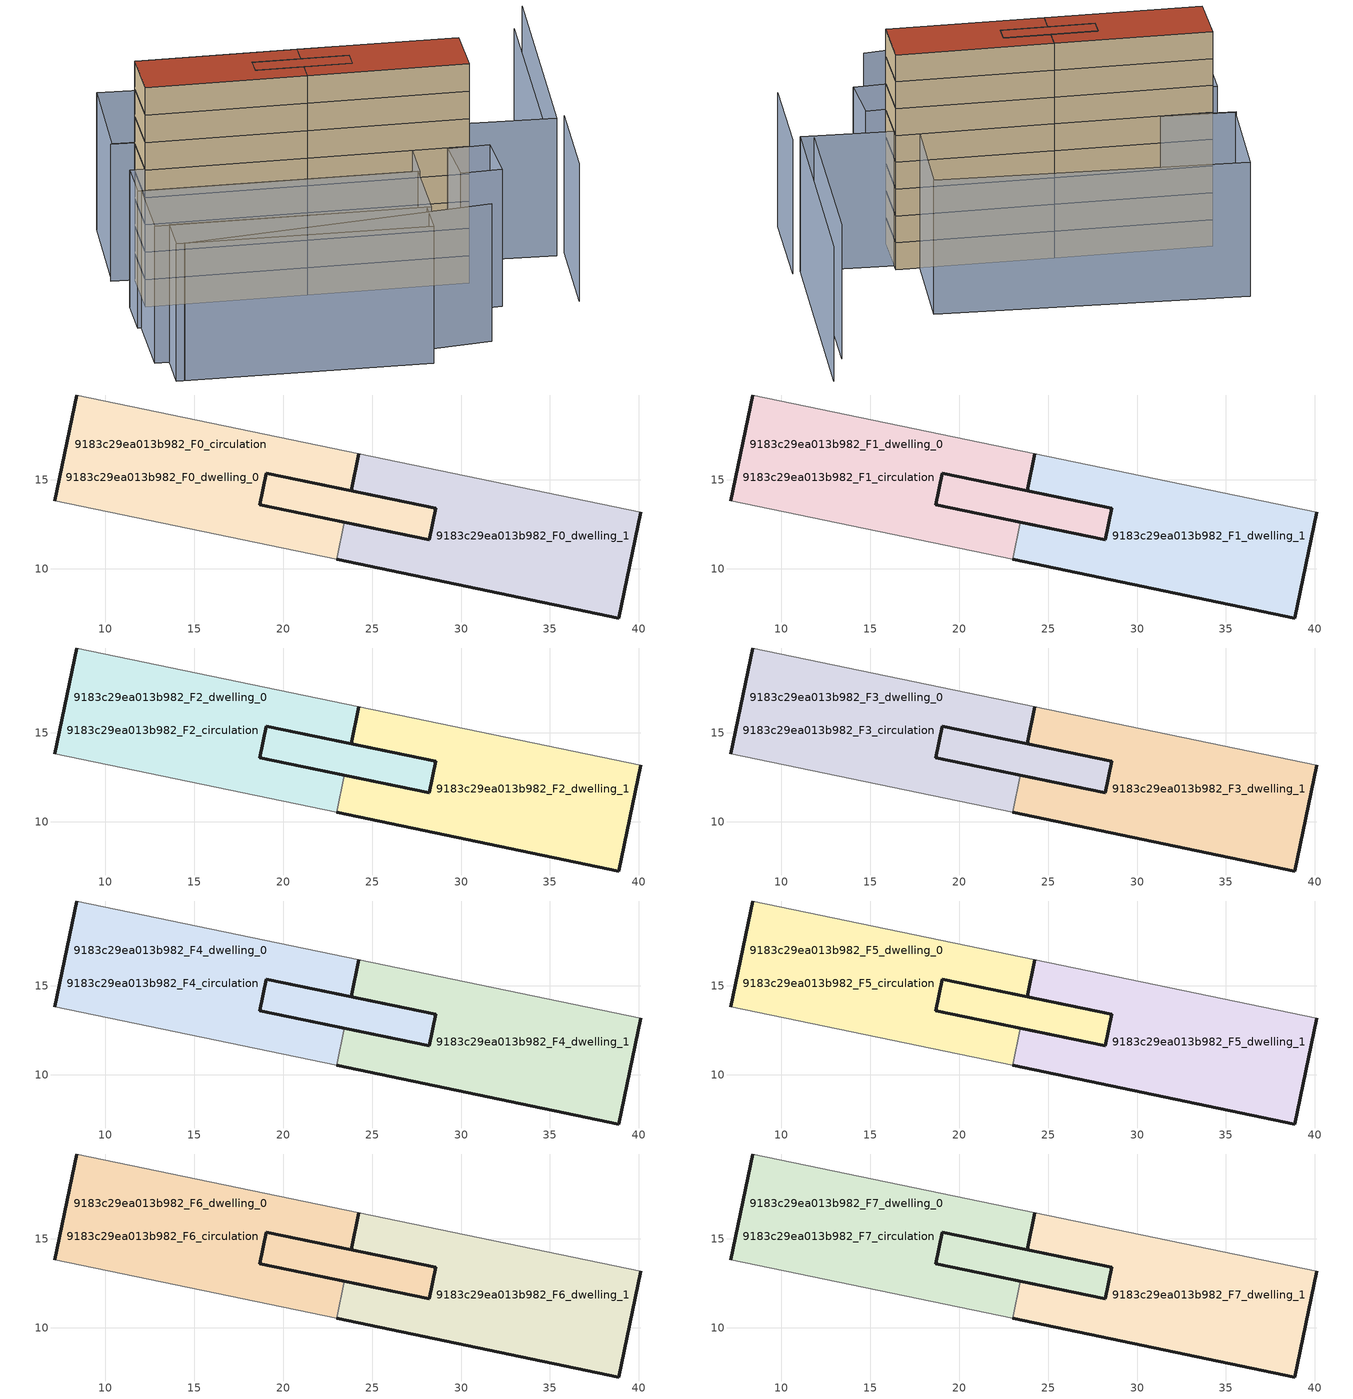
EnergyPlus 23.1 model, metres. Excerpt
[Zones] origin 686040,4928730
9183c29ea013b982_F0_dwelling_0
 floor ground (EU_floor_Construction): 24.25,16.47 23.82,14.39 19.06,15.37 18.69,13.59 23.45,12.6 23.01,10.51 7.15,13.8 8.38,19.76 z0; 28.58,13.4 28.21,11.61 23.45,12.6 18.69,13.59 19.06,15.37 z0
 wall outside (EU_wall_Construction): 8.38,19.76 7.15,13.8 / 23.45,12.6 18.69,13.59 19.06,15.37 23.82,14.39 24.25,16.47 z0:3
 wall adiabatic (EU_wall_Construction): 7.15,13.8 23.01,10.51 / 24.25,16.47 8.38,19.76 z0:3
 wall to 9183c29ea013b982_F0_dwelling_1 (EU_wall_Construction): 23.01,10.51 23.45,12.6 z0:3
9183c29ea013b982_F0_dwelling_1
 floor ground (EU_floor_Construction): 40.11,13.18 38.88,7.22 23.01,10.51 23.45,12.6 28.21,11.61 28.58,13.4 23.82,14.39 24.25,16.47 z0
 wall outside (EU_wall_Construction): 23.01,10.51 38.88,7.22 40.11,13.18 / 24.25,16.47 23.82,14.39 28.58,13.4 28.21,11.61 23.45,12.6 z0:3
 wall adiabatic (EU_wall_Construction): 40.11,13.18 24.25,16.47 z0:3
9183c29ea013b982_F0_circulation
 floor ground (EU_floor_Construction): 24.25,16.47 23.82,14.39 19.06,15.37 18.69,13.59 23.45,12.6 23.01,10.51 7.15,13.8 8.38,19.76 z0; 28.58,13.4 28.21,11.61 23.45,12.6 18.69,13.59 19.06,15.37 z0
 wall outside (EU_wall_Construction): 28.58,13.4 19.06,15.37 18.69,13.59 28.21,11.61 28.58,13.4 z0:3
9183c29ea013b982_F1_dwelling_0
 floor outside (EU_floor_Construction): 24.25,16.47 23.82,14.39 19.06,15.37 18.69,13.59 23.45,12.6 23.01,10.51 7.15,13.8 8.38,19.76 z3; 28.58,13.4 28.21,11.61 23.45,12.6 18.69,13.59 19.06,15.37 z3
 wall outside (EU_wall_Construction): 8.38,19.76 7.15,13.8 / 23.45,12.6 18.69,13.59 19.06,15.37 23.82,14.39 24.25,16.47 z3:6
 wall adiabatic (EU_wall_Construction): 7.15,13.8 23.01,10.51 / 24.25,16.47 8.38,19.76 z3:6
 wall to 9183c29ea013b982_F1_dwelling_1 (EU_wall_Construction): 23.01,10.51 23.45,12.6 z3:6
9183c29ea013b982_F1_dwelling_1
 floor to 9183c29ea013b982_F0_dwelling_1 (EU_floor_Construction): 40.11,13.18 38.88,7.22 23.01,10.51 23.45,12.6 28.21,11.61 28.58,13.4 23.82,14.39 24.25,16.47 z3
 wall outside (EU_wall_Construction): 23.01,10.51 38.88,7.22 40.11,13.18 / 24.25,16.47 23.82,14.39 28.58,13.4 28.21,11.61 23.45,12.6 z3:6
 wall adiabatic (EU_wall_Construction): 40.11,13.18 24.25,16.47 z3:6
9183c29ea013b982_F1_circulation
 floor to 9183c29ea013b982_F0_circulation (EU_floor_Construction): 28.58,13.4 28.21,11.61 23.45,12.6 18.69,13.59 19.06,15.37 z3; 24.25,16.47 23.82,14.39 19.06,15.37 18.69,13.59 23.45,12.6 23.01,10.51 7.15,13.8 8.38,19.76 z3
 wall outside (EU_wall_Construction): 28.58,13.4 19.06,15.37 18.69,13.59 28.21,11.61 28.58,13.4 z3:6
9183c29ea013b982_F2_dwelling_0
 floor outside (EU_floor_Construction): 24.25,16.47 23.82,14.39 19.06,15.37 18.69,13.59 23.45,12.6 23.01,10.51 7.15,13.8 8.38,19.76 z6; 28.58,13.4 28.21,11.61 23.45,12.6 18.69,13.59 19.06,15.37 z6
 wall outside (EU_wall_Construction): 8.38,19.76 7.15,13.8 / 23.45,12.6 18.69,13.59 19.06,15.37 23.82,14.39 24.25,16.47 z6:9
 wall adiabatic (EU_wall_Construction): 7.15,13.8 23.01,10.51 / 24.25,16.47 8.38,19.76 z6:9
 wall to 9183c29ea013b982_F2_dwelling_1 (EU_wall_Construction): 23.01,10.51 23.45,12.6 z6:9
9183c29ea013b982_F2_dwelling_1
 floor to 9183c29ea013b982_F1_dwelling_1 (EU_floor_Construction): 40.11,13.18 38.88,7.22 23.01,10.51 23.45,12.6 28.21,11.61 28.58,13.4 23.82,14.39 24.25,16.47 z6
 wall outside (EU_wall_Construction): 23.01,10.51 38.88,7.22 40.11,13.18 / 24.25,16.47 23.82,14.39 28.58,13.4 28.21,11.61 23.45,12.6 z6:9
 wall adiabatic (EU_wall_Construction): 40.11,13.18 24.25,16.47 z6:9
9183c29ea013b982_F2_circulation
 floor to 9183c29ea013b982_F1_circulation (EU_floor_Construction): 28.58,13.4 28.21,11.61 23.45,12.6 18.69,13.59 19.06,15.37 z6; 24.25,16.47 23.82,14.39 19.06,15.37 18.69,13.59 23.45,12.6 23.01,10.51 7.15,13.8 8.38,19.76 z6
 wall outside (EU_wall_Construction): 28.58,13.4 19.06,15.37 18.69,13.59 28.21,11.61 28.58,13.4 z6:9
9183c29ea013b982_F3_dwelling_0
 floor outside (EU_floor_Construction): 24.25,16.47 23.82,14.39 19.06,15.37 18.69,13.59 23.45,12.6 23.01,10.51 7.15,13.8 8.38,19.76 z9; 28.58,13.4 28.21,11.61 23.45,12.6 18.69,13.59 19.06,15.37 z9
 wall outside (EU_wall_Construction): 8.38,19.76 7.15,13.8 / 23.45,12.6 18.69,13.59 19.06,15.37 23.82,14.39 24.25,16.47 z9:12
 wall adiabatic (EU_wall_Construction): 7.15,13.8 23.01,10.51 / 24.25,16.47 8.38,19.76 z9:12
 wall to 9183c29ea013b982_F3_dwelling_1 (EU_wall_Construction): 23.01,10.51 23.45,12.6 z9:12
9183c29ea013b982_F3_dwelling_1
 floor to 9183c29ea013b982_F2_dwelling_1 (EU_floor_Construction): 40.11,13.18 38.88,7.22 23.01,10.51 23.45,12.6 28.21,11.61 28.58,13.4 23.82,14.39 24.25,16.47 z9
 wall outside (EU_wall_Construction): 23.01,10.51 38.88,7.22 40.11,13.18 / 24.25,16.47 23.82,14.39 28.58,13.4 28.21,11.61 23.45,12.6 z9:12
 wall adiabatic (EU_wall_Construction): 40.11,13.18 24.25,16.47 z9:12
9183c29ea013b982_F3_circulation
 floor to 9183c29ea013b982_F2_circulation (EU_floor_Construction): 28.58,13.4 28.21,11.61 23.45,12.6 18.69,13.59 19.06,15.37 z9; 24.25,16.47 23.82,14.39 19.06,15.37 18.69,13.59 23.45,12.6 23.01,10.51 7.15,13.8 8.38,19.76 z9
 wall outside (EU_wall_Construction): 28.58,13.4 19.06,15.37 18.69,13.59 28.21,11.61 28.58,13.4 z9:12
9183c29ea013b982_F4_dwelling_0
 floor outside (EU_floor_Construction): 24.25,16.47 23.82,14.39 19.06,15.37 18.69,13.59 23.45,12.6 23.01,10.51 7.15,13.8 8.38,19.76 z12; 28.58,13.4 28.21,11.61 23.45,12.6 18.69,13.59 19.06,15.37 z12
 wall outside (EU_wall_Construction): 8.38,19.76 7.15,13.8 / 23.45,12.6 18.69,13.59 19.06,15.37 23.82,14.39 24.25,16.47 z12:15
 wall adiabatic (EU_wall_Construction): 7.15,13.8 23.01,10.51 / 24.25,16.47 8.38,19.76 z12:15
 wall to 9183c29ea013b982_F4_dwelling_1 (EU_wall_Construction): 23.01,10.51 23.45,12.6 z12:15
9183c29ea013b982_F4_dwelling_1
 floor to 9183c29ea013b982_F3_dwelling_1 (EU_floor_Construction): 40.11,13.18 38.88,7.22 23.01,10.51 23.45,12.6 28.21,11.61 28.58,13.4 23.82,14.39 24.25,16.47 z12
 wall outside (EU_wall_Construction): 23.01,10.51 38.88,7.22 40.11,13.18 / 24.25,16.47 23.82,14.39 28.58,13.4 28.21,11.61 23.45,12.6 z12:15
 wall adiabatic (EU_wall_Construction): 40.11,13.18 24.25,16.47 z12:15
9183c29ea013b982_F4_circulation
 floor to 9183c29ea013b982_F3_circulation (EU_floor_Construction): 28.58,13.4 28.21,11.61 23.45,12.6 18.69,13.59 19.06,15.37 z12; 24.25,16.47 23.82,14.39 19.06,15.37 18.69,13.59 23.45,12.6 23.01,10.51 7.15,13.8 8.38,19.76 z12
 wall outside (EU_wall_Construction): 28.58,13.4 19.06,15.37 18.69,13.59 28.21,11.61 28.58,13.4 z12:15
9183c29ea013b982_F5_dwelling_0
 floor outside (EU_floor_Construction): 24.25,16.47 23.82,14.39 19.06,15.37 18.69,13.59 23.45,12.6 23.01,10.51 7.15,13.8 8.38,19.76 z15; 28.58,13.4 28.21,11.61 23.45,12.6 18.69,13.59 19.06,15.37 z15
 wall outside (EU_wall_Construction): 8.38,19.76 7.15,13.8 / 23.45,12.6 18.69,13.59 19.06,15.37 23.82,14.39 24.25,16.47 z15:18
 wall adiabatic (EU_wall_Construction): 7.15,13.8 23.01,10.51 / 24.25,16.47 8.38,19.76 z15:18
 wall to 9183c29ea013b982_F5_dwelling_1 (EU_wall_Construction): 23.01,10.51 23.45,12.6 z15:18
9183c29ea013b982_F5_dwelling_1
 floor to 9183c29ea013b982_F4_dwelling_1 (EU_floor_Construction): 40.11,13.18 38.88,7.22 23.01,10.51 23.45,12.6 28.21,11.61 28.58,13.4 23.82,14.39 24.25,16.47 z15
 wall outside (EU_wall_Construction): 23.01,10.51 38.88,7.22 40.11,13.18 / 24.25,16.47 23.82,14.39 28.58,13.4 28.21,11.61 23.45,12.6 z15:18
 wall adiabatic (EU_wall_Construction): 40.11,13.18 24.25,16.47 z15:18
9183c29ea013b982_F5_circulation
 floor to 9183c29ea013b982_F4_circulation (EU_floor_Construction): 28.58,13.4 28.21,11.61 23.45,12.6 18.69,13.59 19.06,15.37 z15; 24.25,16.47 23.82,14.39 19.06,15.37 18.69,13.59 23.45,12.6 23.01,10.51 7.15,13.8 8.38,19.76 z15
 wall outside (EU_wall_Construction): 28.58,13.4 19.06,15.37 18.69,13.59 28.21,11.61 28.58,13.4 z15:18
9183c29ea013b982_F6_dwelling_0
 floor outside (EU_floor_Construction): 24.25,16.47 23.82,14.39 19.06,15.37 18.69,13.59 23.45,12.6 23.01,10.51 7.15,13.8 8.38,19.76 z18; 28.58,13.4 28.21,11.61 23.45,12.6 18.69,13.59 19.06,15.37 z18
 wall outside (EU_wall_Construction): 8.38,19.76 7.15,13.8 / 23.45,12.6 18.69,13.59 19.06,15.37 23.82,14.39 24.25,16.47 z18:21
 wall adiabatic (EU_wall_Construction): 7.15,13.8 23.01,10.51 / 24.25,16.47 8.38,19.76 z18:21
 wall to 9183c29ea013b982_F6_dwelling_1 (EU_wall_Construction): 23.01,10.51 23.45,12.6 z18:21
9183c29ea013b982_F6_dwelling_1
 floor to 9183c29ea013b982_F5_dwelling_1 (EU_floor_Construction): 40.11,13.18 38.88,7.22 23.01,10.51 23.45,12.6 28.21,11.61 28.58,13.4 23.82,14.39 24.25,16.47 z18
 wall outside (EU_wall_Construction): 23.01,10.51 38.88,7.22 40.11,13.18 / 24.25,16.47 23.82,14.39 28.58,13.4 28.21,11.61 23.45,12.6 z18:21
 wall adiabatic (EU_wall_Construction): 40.11,13.18 24.25,16.47 z18:21
9183c29ea013b982_F6_circulation
 floor to 9183c29ea013b982_F5_circulation (EU_floor_Construction): 28.58,13.4 28.21,11.61 23.45,12.6 18.69,13.59 19.06,15.37 z18; 24.25,16.47 23.82,14.39 19.06,15.37 18.69,13.59 23.45,12.6 23.01,10.51 7.15,13.8 8.38,19.76 z18
 wall outside (EU_wall_Construction): 28.58,13.4 19.06,15.37 18.69,13.59 28.21,11.61 28.58,13.4 z18:21
9183c29ea013b982_F7_dwelling_0
 floor outside (EU_floor_Construction): 24.25,16.47 23.82,14.39 19.06,15.37 18.69,13.59 23.45,12.6 23.01,10.51 7.15,13.8 8.38,19.76 z21; 28.58,13.4 28.21,11.61 23.45,12.6 18.69,13.59 19.06,15.37 z21
 wall outside (EU_wall_Construction): 8.38,19.76 7.15,13.8 / 23.45,12.6 18.69,13.59 19.06,15.37 23.82,14.39 24.25,16.47 z21:24
 wall adiabatic (EU_wall_Construction): 7.15,13.8 23.01,10.51 / 24.25,16.47 8.38,19.76 z21:24
 wall to 9183c29ea013b982_F7_dwelling_1 (EU_wall_Construction): 23.01,10.51 23.45,12.6 z21:24
 roof outside (EU_roof_Construction): 23.01,10.51 23.45,12.6 18.69,13.59 19.06,15.37 23.82,14.39 24.25,16.47 8.38,19.76 7.15,13.8 z24; 28.21,11.61 28.58,13.4 19.06,15.37 18.69,13.59 23.45,12.6 z24
9183c29ea013b982_F7_dwelling_1
 floor to 9183c29ea013b982_F6_dwelling_1 (EU_floor_Construction): 40.11,13.18 38.88,7.22 23.01,10.51 23.45,12.6 28.21,11.61 28.58,13.4 23.82,14.39 24.25,16.47 z21
 wall outside (EU_wall_Construction): 23.01,10.51 38.88,7.22 40.11,13.18 / 24.25,16.47 23.82,14.39 28.58,13.4 28.21,11.61 23.45,12.6 z21:24
 wall adiabatic (EU_wall_Construction): 40.11,13.18 24.25,16.47 z21:24
 roof outside (EU_roof_Construction): 38.88,7.22 40.11,13.18 24.25,16.47 23.82,14.39 28.58,13.4 28.21,11.61 23.45,12.6 23.01,10.51 z24
9183c29ea013b982_F7_circulation
 floor to 9183c29ea013b982_F6_circulation (EU_floor_Construction): 28.58,13.4 28.21,11.61 23.45,12.6 18.69,13.59 19.06,15.37 z21; 24.25,16.47 23.82,14.39 19.06,15.37 18.69,13.59 23.45,12.6 23.01,10.51 7.15,13.8 8.38,19.76 z21
 wall outside (EU_wall_Construction): 28.58,13.4 19.06,15.37 18.69,13.59 28.21,11.61 28.58,13.4 z21:24
 roof outside (EU_roof_Construction): 23.01,10.51 23.45,12.6 18.69,13.59 19.06,15.37 23.82,14.39 24.25,16.47 8.38,19.76 7.15,13.8 z24; 28.21,11.61 28.58,13.4 19.06,15.37 18.69,13.59 23.45,12.6 z24
shading: 4.68,-3.11 36.14,-5.81 / 47.52,-0.49 50.14,10.3 / 47.93,10.65 52.72,30.47 / 55.36,35 49.19,9.96 / 49.19,9.96 6.12,20.57 / 4.82,1.39 29.94,-4.15 / 29.94,-4.15 28.99,-8.47 / 28.99,-8.47 3.87,-2.94 / 3.87,-2.94 4.82,1.39 / 5.08,9.58 32.06,3.78 / 32.06,3.78 30.34,-4.24 / 30.34,-4.24 3.35,1.56 / 3.35,1.56 5.08,9.58 / 40.85,6.76 39.99,1.12 / 39.99,1.12 35.82,1.76 / 35.82,1.76 36.68,7.39 / 36.68,7.39 40.85,6.76 / 32.28,3.74 4.72,9.64 / 4.72,9.64 5.73,14.33 / 5.73,14.33 33.29,8.43 / 33.29,8.43 32.28,3.74 / 37.51,12.83 6.28,20.6 / 6.28,20.6 9.11,31.98 / 9.11,31.98 40.34,24.22 / 40.34,24.22 37.51,12.83 z0:15
[Building]
EU S2 Campaign: North Axis=0; Terrain=City; Solar Distribution=FullExterior
[Site:Location]
Bologna: Latitude=44.5; Longitude=11.25; Time Zone=1; Elevation=37
[SizingPeriod:WeatherFileDays]
AnnualSizingPeriod: Begin Month=1; Begin Day of Month=1; End Month=12; End Day of Month=31; Day of Week for Start Day=Monday; Use Weather File Daylight Saving Period=No; Use Weather File Rain and Snow Indicators=No
[MATERIAL]
EU_InternalMass_Material: Roughness=MediumRough; Thickness=0.1; Conductivity=1; Density=1800; Specific Heat=900; Thermal Absorptance=0.9; Solar Absorptance=0.7; Visible Absorptance=0.7
[MATERIAL:NOMASS] Roughness=MediumRough; Thermal Absorptance=0.9; Solar Absorptance=0.7; Visible Absorptance=0.7
Name | Thermal Resistance
EU_wall_NoMass | 0.905828
EU_roof_NoMass | 0.37593
EU_floor_NoMass | 0.67114
[CONSTRUCTION]
EU_wall_Construction: EU_wall_NoMass
EU_roof_Construction: EU_roof_NoMass
EU_floor_Construction: EU_floor_NoMass
EU_InternalMass_Construction: EU_InternalMass_Material
[ZONE] Type=1; Multiplier=1; Ceiling Height=autocalculate; Floor Area=autocalculate; Part of Total Floor Area=Yes
Name | Volume
9183c29ea013b982_F0_dwelling_0; 9183c29ea013b982_F1_dwelling_0; 9183c29ea013b982_F2_dwelling_0; 9183c29ea013b982_F3_dwelling_0; 9183c29ea013b982_F4_dwelling_0; 9183c29ea013b982_F5_dwelling_0; 9183c29ea013b982_F6_dwelling_0; 9183c29ea013b982_F7_dwelling_0; 9183c29ea013b982_F0_circulation | 322.411
9183c29ea013b982_F0_dwelling_1; 9183c29ea013b982_F1_dwelling_1; 9183c29ea013b982_F2_dwelling_1; 9183c29ea013b982_F3_dwelling_1; 9183c29ea013b982_F4_dwelling_1; 9183c29ea013b982_F5_dwelling_1; 9183c29ea013b982_F6_dwelling_1; 9183c29ea013b982_F7_dwelling_1 | 269.169
9183c29ea013b982_F1_circulation; 9183c29ea013b982_F2_circulation; 9183c29ea013b982_F3_circulation; 9183c29ea013b982_F4_circulation; 9183c29ea013b982_F5_circulation; 9183c29ea013b982_F6_circulation; 9183c29ea013b982_F7_circulation | 322.41
[INTERNALMASS] Construction=EU_InternalMass_Construction; Surface Area=89.7229
Name | Zone or ZoneList
9183c29ea013b982_F0_dwelling_0_EU_InternalMass | 9183c29ea013b982_F0_dwelling_0
9183c29ea013b982_F0_dwelling_1_EU_InternalMass | 9183c29ea013b982_F0_dwelling_1
9183c29ea013b982_F1_dwelling_0_EU_InternalMass | 9183c29ea013b982_F1_dwelling_0
9183c29ea013b982_F1_dwelling_1_EU_InternalMass | 9183c29ea013b982_F1_dwelling_1
9183c29ea013b982_F2_dwelling_0_EU_InternalMass | 9183c29ea013b982_F2_dwelling_0
9183c29ea013b982_F2_dwelling_1_EU_InternalMass | 9183c29ea013b982_F2_dwelling_1
9183c29ea013b982_F3_dwelling_0_EU_InternalMass | 9183c29ea013b982_F3_dwelling_0
9183c29ea013b982_F3_dwelling_1_EU_InternalMass | 9183c29ea013b982_F3_dwelling_1
9183c29ea013b982_F4_dwelling_0_EU_InternalMass | 9183c29ea013b982_F4_dwelling_0
9183c29ea013b982_F4_dwelling_1_EU_InternalMass | 9183c29ea013b982_F4_dwelling_1
9183c29ea013b982_F5_dwelling_0_EU_InternalMass | 9183c29ea013b982_F5_dwelling_0
9183c29ea013b982_F5_dwelling_1_EU_InternalMass | 9183c29ea013b982_F5_dwelling_1
9183c29ea013b982_F6_dwelling_0_EU_InternalMass | 9183c29ea013b982_F6_dwelling_0
9183c29ea013b982_F6_dwelling_1_EU_InternalMass | 9183c29ea013b982_F6_dwelling_1
9183c29ea013b982_F7_dwelling_0_EU_InternalMass | 9183c29ea013b982_F7_dwelling_0
9183c29ea013b982_F7_dwelling_1_EU_InternalMass | 9183c29ea013b982_F7_dwelling_1
[OTHEREQUIPMENT] Fuel Type=Electricity; Design Level Calculation Method=Watts/Area; Power per Zone Floor Area=1; Fraction Latent=0; Fraction Radiant=0; Fraction Lost=0; Carbon Dioxide Generation Rate=0; EndUse Subcategory=EU_Step8_InternalGains
Name | Zone or ZoneList or Space or SpaceList | Schedule
EU_Step8_InternalGain_9183c29ea013b982_F0_dwelling_0_f000 | 9183c29ea013b982_F0_dwelling_0 | EU_Step8_GainSchedule_9183c29ea013b982_F0_dwelling_0_f000
EU_Step8_InternalGain_9183c29ea013b982_F0_dwelling_1_f000 | 9183c29ea013b982_F0_dwelling_1 | EU_Step8_GainSchedule_9183c29ea013b982_F0_dwelling_1_f000
EU_Step8_InternalGain_9183c29ea013b982_F1_dwelling_0_f000 | 9183c29ea013b982_F1_dwelling_0 | EU_Step8_GainSchedule_9183c29ea013b982_F1_dwelling_0_f000
EU_Step8_InternalGain_9183c29ea013b982_F1_dwelling_1_f000 | 9183c29ea013b982_F1_dwelling_1 | EU_Step8_GainSchedule_9183c29ea013b982_F1_dwelling_1_f000
EU_Step8_InternalGain_9183c29ea013b982_F2_dwelling_0_f000 | 9183c29ea013b982_F2_dwelling_0 | EU_Step8_GainSchedule_9183c29ea013b982_F2_dwelling_0_f000
EU_Step8_InternalGain_9183c29ea013b982_F2_dwelling_1_f000 | 9183c29ea013b982_F2_dwelling_1 | EU_Step8_GainSchedule_9183c29ea013b982_F2_dwelling_1_f000
EU_Step8_InternalGain_9183c29ea013b982_F3_dwelling_0_f000 | 9183c29ea013b982_F3_dwelling_0 | EU_Step8_GainSchedule_9183c29ea013b982_F3_dwelling_0_f000
EU_Step8_InternalGain_9183c29ea013b982_F3_dwelling_1_f000 | 9183c29ea013b982_F3_dwelling_1 | EU_Step8_GainSchedule_9183c29ea013b982_F3_dwelling_1_f000
EU_Step8_InternalGain_9183c29ea013b982_F4_dwelling_0_f000 | 9183c29ea013b982_F4_dwelling_0 | EU_Step8_GainSchedule_9183c29ea013b982_F4_dwelling_0_f000
EU_Step8_InternalGain_9183c29ea013b982_F4_dwelling_1_f000 | 9183c29ea013b982_F4_dwelling_1 | EU_Step8_GainSchedule_9183c29ea013b982_F4_dwelling_1_f000
EU_Step8_InternalGain_9183c29ea013b982_F5_dwelling_0_f000 | 9183c29ea013b982_F5_dwelling_0 | EU_Step8_GainSchedule_9183c29ea013b982_F5_dwelling_0_f000
EU_Step8_InternalGain_9183c29ea013b982_F5_dwelling_1_f000 | 9183c29ea013b982_F5_dwelling_1 | EU_Step8_GainSchedule_9183c29ea013b982_F5_dwelling_1_f000
EU_Step8_InternalGain_9183c29ea013b982_F6_dwelling_0_f000 | 9183c29ea013b982_F6_dwelling_0 | EU_Step8_GainSchedule_9183c29ea013b982_F6_dwelling_0_f000
EU_Step8_InternalGain_9183c29ea013b982_F6_dwelling_1_f000 | 9183c29ea013b982_F6_dwelling_1 | EU_Step8_GainSchedule_9183c29ea013b982_F6_dwelling_1_f000
EU_Step8_InternalGain_9183c29ea013b982_F7_dwelling_0_f000 | 9183c29ea013b982_F7_dwelling_0 | EU_Step8_GainSchedule_9183c29ea013b982_F7_dwelling_0_f000
EU_Step8_InternalGain_9183c29ea013b982_F7_dwelling_1_f000 | 9183c29ea013b982_F7_dwelling_1 | EU_Step8_GainSchedule_9183c29ea013b982_F7_dwelling_1_f000
[ZONEINFILTRATION:DESIGNFLOWRATE] Schedule=EU_AlwaysOn; Design Flow Rate Calculation Method=Flow/Area; Flow Rate per Floor Area=0.0005; Constant Term Coefficient=1; Temperature Term Coefficient=0; Velocity Term Coefficient=0; Velocity Squared Term Coefficient=0
Name | Zone or ZoneList or Space or SpaceList
EU_Circulation_Infiltration_9183c29ea013b982_F0_circulation | 9183c29ea013b982_F0_circulation
EU_Circulation_Infiltration_9183c29ea013b982_F1_circulation | 9183c29ea013b982_F1_circulation
EU_Circulation_Infiltration_9183c29ea013b982_F2_circulation | 9183c29ea013b982_F2_circulation
EU_Circulation_Infiltration_9183c29ea013b982_F3_circulation | 9183c29ea013b982_F3_circulation
EU_Circulation_Infiltration_9183c29ea013b982_F4_circulation | 9183c29ea013b982_F4_circulation
EU_Circulation_Infiltration_9183c29ea013b982_F5_circulation | 9183c29ea013b982_F5_circulation
EU_Circulation_Infiltration_9183c29ea013b982_F6_circulation | 9183c29ea013b982_F6_circulation
EU_Circulation_Infiltration_9183c29ea013b982_F7_circulation | 9183c29ea013b982_F7_circulation
[ZONEVENTILATION:DESIGNFLOWRATE] Schedule=EU_AlwaysOn; Design Flow Rate Calculation Method=AirChanges/Hour; Air Changes per Hour=0.73129; Ventilation Type=Natural; Fan Pressure Rise=0; Fan Total Efficiency=1; Constant Term Coefficient=1; Temperature Term Coefficient=0; Velocity Term Coefficient=0; Velocity Squared Term Coefficient=0; Minimum Indoor Temperature=-100; Maximum Indoor Temperature=100; Delta Temperature=-100; Minimum Outdoor Temperature=-100; Maximum Outdoor Temperature=100; Maximum Wind Speed=40
Name | Zone or ZoneList or Space or SpaceList
EU_ConstantAir_9183c29ea013b982_F0_dwelling_0 | 9183c29ea013b982_F0_dwelling_0
EU_ConstantAir_9183c29ea013b982_F0_dwelling_1 | 9183c29ea013b982_F0_dwelling_1
EU_ConstantAir_9183c29ea013b982_F1_dwelling_0 | 9183c29ea013b982_F1_dwelling_0
EU_ConstantAir_9183c29ea013b982_F1_dwelling_1 | 9183c29ea013b982_F1_dwelling_1
EU_ConstantAir_9183c29ea013b982_F2_dwelling_0 | 9183c29ea013b982_F2_dwelling_0
EU_ConstantAir_9183c29ea013b982_F2_dwelling_1 | 9183c29ea013b982_F2_dwelling_1
EU_ConstantAir_9183c29ea013b982_F3_dwelling_0 | 9183c29ea013b982_F3_dwelling_0
EU_ConstantAir_9183c29ea013b982_F3_dwelling_1 | 9183c29ea013b982_F3_dwelling_1
EU_ConstantAir_9183c29ea013b982_F4_dwelling_0 | 9183c29ea013b982_F4_dwelling_0
EU_ConstantAir_9183c29ea013b982_F4_dwelling_1 | 9183c29ea013b982_F4_dwelling_1
EU_ConstantAir_9183c29ea013b982_F5_dwelling_0 | 9183c29ea013b982_F5_dwelling_0
EU_ConstantAir_9183c29ea013b982_F5_dwelling_1 | 9183c29ea013b982_F5_dwelling_1
EU_ConstantAir_9183c29ea013b982_F6_dwelling_0 | 9183c29ea013b982_F6_dwelling_0
EU_ConstantAir_9183c29ea013b982_F6_dwelling_1 | 9183c29ea013b982_F6_dwelling_1
EU_ConstantAir_9183c29ea013b982_F7_dwelling_0 | 9183c29ea013b982_F7_dwelling_0
EU_ConstantAir_9183c29ea013b982_F7_dwelling_1 | 9183c29ea013b982_F7_dwelling_1
[HVACTEMPLATE:THERMOSTAT] Constant Heating Setpoint=20; Constant Cooling Setpoint=50
EU_HeatOnly_9183c29ea013b982_F0_dwelling_0; EU_HeatOnly_9183c29ea013b982_F0_dwelling_1; EU_HeatOnly_9183c29ea013b982_F1_dwelling_0; EU_HeatOnly_9183c29ea013b982_F1_dwelling_1; EU_HeatOnly_9183c29ea013b982_F2_dwelling_0; EU_HeatOnly_9183c29ea013b982_F2_dwelling_1; EU_HeatOnly_9183c29ea013b982_F3_dwelling_0; EU_HeatOnly_9183c29ea013b982_F3_dwelling_1; EU_HeatOnly_9183c29ea013b982_F4_dwelling_0; EU_HeatOnly_9183c29ea013b982_F4_dwelling_1; EU_HeatOnly_9183c29ea013b982_F5_dwelling_0; EU_HeatOnly_9183c29ea013b982_F5_dwelling_1; EU_HeatOnly_9183c29ea013b982_F6_dwelling_0; EU_HeatOnly_9183c29ea013b982_F6_dwelling_1; EU_HeatOnly_9183c29ea013b982_F7_dwelling_0; EU_HeatOnly_9183c29ea013b982_F7_dwelling_1
[HVACTEMPLATE:ZONE:IDEALLOADSAIRSYSTEM] System Availability Schedule=EU_AlwaysOn; Maximum Heating Supply Air Temperature=50; Minimum Cooling Supply Air Temperature=13; Maximum Heating Supply Air Humidity Ratio=0.0156; Minimum Cooling Supply Air Humidity Ratio=0.0077; Heating Limit=NoLimit; Cooling Limit=NoLimit; Heating Availability Schedule=EU_AlwaysOn; Cooling Availability Schedule=EU_CoolingOff; Dehumidification Control Type=ConstantSensibleHeatRatio; Cooling Sensible Heat Ratio=0.7; Dehumidification Setpoint=60; Humidification Control Type=None; Humidification Setpoint=30; Outdoor Air Method=None; Outdoor Air Flow Rate per Person=0.00944; Outdoor Air Flow Rate per Zone Floor Area=0; Outdoor Air Flow Rate per Zone=0; Demand Controlled Ventilation Type=None; Outdoor Air Economizer Type=NoEconomizer; Heat Recovery Type=None; Sensible Heat Recovery Effectiveness=0.7; Latent Heat Recovery Effectiveness=0.65
Name | Template Thermostat
9183c29ea013b982_F0_dwelling_0 | EU_HeatOnly_9183c29ea013b982_F0_dwelling_0
9183c29ea013b982_F0_dwelling_1 | EU_HeatOnly_9183c29ea013b982_F0_dwelling_1
9183c29ea013b982_F1_dwelling_0 | EU_HeatOnly_9183c29ea013b982_F1_dwelling_0
9183c29ea013b982_F1_dwelling_1 | EU_HeatOnly_9183c29ea013b982_F1_dwelling_1
9183c29ea013b982_F2_dwelling_0 | EU_HeatOnly_9183c29ea013b982_F2_dwelling_0
9183c29ea013b982_F2_dwelling_1 | EU_HeatOnly_9183c29ea013b982_F2_dwelling_1
9183c29ea013b982_F3_dwelling_0 | EU_HeatOnly_9183c29ea013b982_F3_dwelling_0
9183c29ea013b982_F3_dwelling_1 | EU_HeatOnly_9183c29ea013b982_F3_dwelling_1
9183c29ea013b982_F4_dwelling_0 | EU_HeatOnly_9183c29ea013b982_F4_dwelling_0
9183c29ea013b982_F4_dwelling_1 | EU_HeatOnly_9183c29ea013b982_F4_dwelling_1
9183c29ea013b982_F5_dwelling_0 | EU_HeatOnly_9183c29ea013b982_F5_dwelling_0
9183c29ea013b982_F5_dwelling_1 | EU_HeatOnly_9183c29ea013b982_F5_dwelling_1
9183c29ea013b982_F6_dwelling_0 | EU_HeatOnly_9183c29ea013b982_F6_dwelling_0
9183c29ea013b982_F6_dwelling_1 | EU_HeatOnly_9183c29ea013b982_F6_dwelling_1
9183c29ea013b982_F7_dwelling_0 | EU_HeatOnly_9183c29ea013b982_F7_dwelling_0
9183c29ea013b982_F7_dwelling_1 | EU_HeatOnly_9183c29ea013b982_F7_dwelling_1
[SIZING:ZONE] Zone Cooling Design Supply Air Temperature Input Method=SupplyAirTemperature; Zone Cooling Design Supply Air Temperature=13; Zone Heating Design Supply Air Temperature Input Method=SupplyAirTemperature; Zone Heating Design Supply Air Temperature=50; Zone Cooling Design Supply Air Humidity Ratio=0.008; Zone Heating Design Supply Air Humidity Ratio=0.008; Cooling Design Air Flow Method=DesignDay; Cooling Design Air Flow Rate=0; Cooling Minimum Air Flow per Zone Floor Area=0.000762; Cooling Minimum Air Flow=0; Cooling Minimum Air Flow Fraction=0.2; Heating Design Air Flow Method=DesignDay; Heating Design Air Flow Rate=0; Heating Maximum Air Flow per Zone Floor Area=0.002032; Heating Maximum Air Flow=0.141576; Heating Maximum Air Flow Fraction=0.3; Account for Dedicated Outdoor Air System=No; Dedicated Outdoor Air System Control Strategy=NeutralSupplyAir; Dedicated Outdoor Air Low Setpoint Temperature for Design=autosize; Dedicated Outdoor Air High Setpoint Temperature for Design=autosize; Zone Load Sizing Method=Sensible Load Only No Latent Load; Zone Latent Cooling Design Supply Air Humidity Ratio Input Method=HumidityRatioDifference; Zone Cooling Design Supply Air Humidity Ratio Difference=0.005; Zone Latent Heating Design Supply Air Humidity Ratio Input Method=HumidityRatioDifference; Zone Humidification Design Supply Air Humidity Ratio Difference=0.005
9183c29ea013b982_F0_dwelling_0; 9183c29ea013b982_F0_dwelling_1; 9183c29ea013b982_F1_dwelling_0; 9183c29ea013b982_F1_dwelling_1; 9183c29ea013b982_F2_dwelling_0; 9183c29ea013b982_F2_dwelling_1; 9183c29ea013b982_F3_dwelling_0; 9183c29ea013b982_F3_dwelling_1; 9183c29ea013b982_F4_dwelling_0; 9183c29ea013b982_F4_dwelling_1; 9183c29ea013b982_F5_dwelling_0; 9183c29ea013b982_F5_dwelling_1; 9183c29ea013b982_F6_dwelling_0; 9183c29ea013b982_F6_dwelling_1; 9183c29ea013b982_F7_dwelling_0; 9183c29ea013b982_F7_dwelling_1
[SCHEDULE:CONSTANT]
Name | Hourly Value
EU_AlwaysOn | 1
EU_CoolingOff | 0
[SCHEDULE:FILE] Column Number=1; Rows to Skip at Top=0; Number of Hours of Data=8760; Column Separator=Comma; Interpolate to Timestep=No; Minutes per Item=60; Adjust Schedule for Daylight Savings=Yes
Name | File
EU_Step8_GainSchedule_9183c29ea013b982_F0_dwelling_0_f000 | ../../schedules/9183c29ea013b982/9183c29ea013b982_F0_dwelling_0_f000_gain.csv
EU_Step8_GainSchedule_9183c29ea013b982_F0_dwelling_1_f000 | ../../schedules/9183c29ea013b982/9183c29ea013b982_F0_dwelling_1_f000_gain.csv
EU_Step8_GainSchedule_9183c29ea013b982_F1_dwelling_0_f000 | ../../schedules/9183c29ea013b982/9183c29ea013b982_F1_dwelling_0_f000_gain.csv
EU_Step8_GainSchedule_9183c29ea013b982_F1_dwelling_1_f000 | ../../schedules/9183c29ea013b982/9183c29ea013b982_F1_dwelling_1_f000_gain.csv
EU_Step8_GainSchedule_9183c29ea013b982_F2_dwelling_0_f000 | ../../schedules/9183c29ea013b982/9183c29ea013b982_F2_dwelling_0_f000_gain.csv
EU_Step8_GainSchedule_9183c29ea013b982_F2_dwelling_1_f000 | ../../schedules/9183c29ea013b982/9183c29ea013b982_F2_dwelling_1_f000_gain.csv
EU_Step8_GainSchedule_9183c29ea013b982_F3_dwelling_0_f000 | ../../schedules/9183c29ea013b982/9183c29ea013b982_F3_dwelling_0_f000_gain.csv
EU_Step8_GainSchedule_9183c29ea013b982_F3_dwelling_1_f000 | ../../schedules/9183c29ea013b982/9183c29ea013b982_F3_dwelling_1_f000_gain.csv
EU_Step8_GainSchedule_9183c29ea013b982_F4_dwelling_0_f000 | ../../schedules/9183c29ea013b982/9183c29ea013b982_F4_dwelling_0_f000_gain.csv
EU_Step8_GainSchedule_9183c29ea013b982_F4_dwelling_1_f000 | ../../schedules/9183c29ea013b982/9183c29ea013b982_F4_dwelling_1_f000_gain.csv
EU_Step8_GainSchedule_9183c29ea013b982_F5_dwelling_0_f000 | ../../schedules/9183c29ea013b982/9183c29ea013b982_F5_dwelling_0_f000_gain.csv
EU_Step8_GainSchedule_9183c29ea013b982_F5_dwelling_1_f000 | ../../schedules/9183c29ea013b982/9183c29ea013b982_F5_dwelling_1_f000_gain.csv
EU_Step8_GainSchedule_9183c29ea013b982_F6_dwelling_0_f000 | ../../schedules/9183c29ea013b982/9183c29ea013b982_F6_dwelling_0_f000_gain.csv
EU_Step8_GainSchedule_9183c29ea013b982_F6_dwelling_1_f000 | ../../schedules/9183c29ea013b982/9183c29ea013b982_F6_dwelling_1_f000_gain.csv
EU_Step8_GainSchedule_9183c29ea013b982_F7_dwelling_0_f000 | ../../schedules/9183c29ea013b982/9183c29ea013b982_F7_dwelling_0_f000_gain.csv
EU_Step8_GainSchedule_9183c29ea013b982_F7_dwelling_1_f000 | ../../schedules/9183c29ea013b982/9183c29ea013b982_F7_dwelling_1_f000_gain.csv
